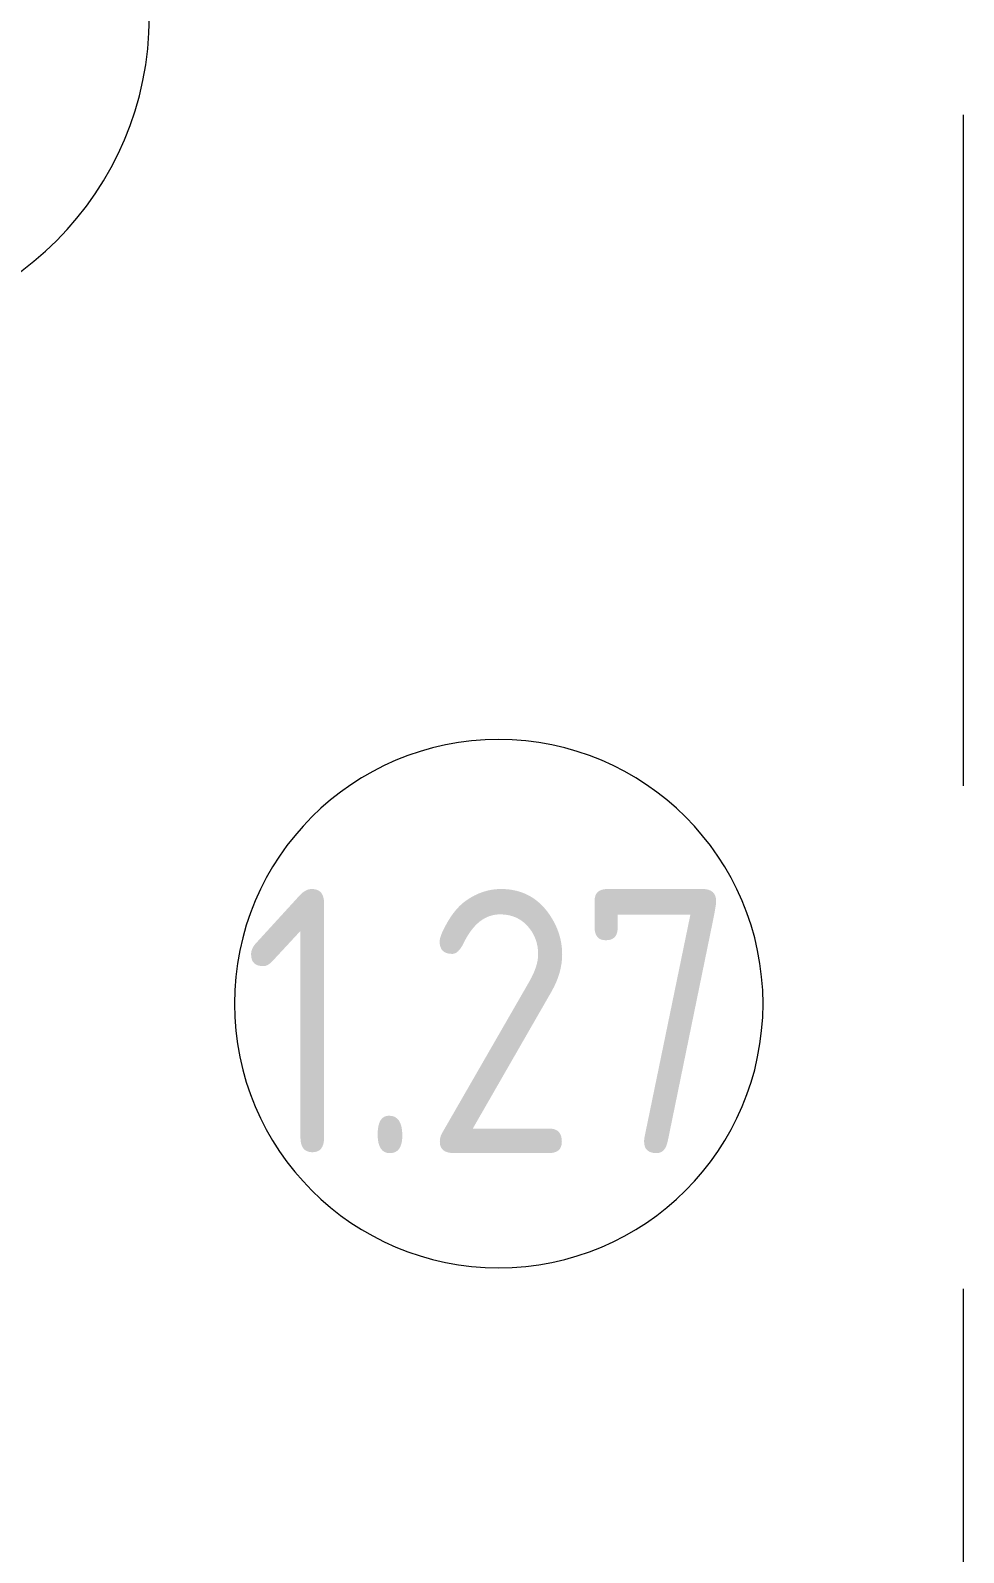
# Model space of a CAD drawing. Header units: millimetres. Extents: x -249154 to 415037, y -45458 to 354837.
# Drawn here: x 24210 to 25975, y 87178 to 90060 of the extents above; entities that cross this region are included whole.
import ezdxf

# ---------------------------------------------------------------- set-up
doc = ezdxf.new("R2010")
doc.units = ezdxf.units.MM
doc.linetypes.add('Осевая', pattern=[6350, 1270, -952.5, 3175, -952.5])
for name, color, linetype, lineweight in [('A-AREA-IDEN', 7, 'Continuous', 9), ('A-DOOR-2', 7, 'Continuous', 5), ('A-DOOR-FRAM-2', 7, 'Continuous', 5), ('Оси-2', 7, 'Осевая', 9)]:
    doc.layers.add(name, color=color, linetype=linetype, lineweight=lineweight)
doc.layers.add('A-DOOR-1', color=7, linetype='Continuous', lineweight=5, true_color=0xc0c0c0)
doc.layers.add('A-DOOR-FRAM-1', color=7, linetype='Continuous', lineweight=5, true_color=0xc0c0c0)
doc.styles.add('GOST Common', font='', dxfattribs={"width": 0.9, "height": 500})
doc.styles.get('GOST Common').set_extended_font_data('GOST Common')

# ---------------------------------------------------------------- blocks, each defined once
blk = doc.blocks.new('110_Дверь_СКБ_1Ст - д-18 700x2100h_Технический шкаф ЭОМ и СС-23257539-Объем проектирования 1 этажа')
at = {"layer": 'A-DOOR-2'}
h = blk.add_hatch(dxfattribs=at)
h.set_pattern_fill('FP_121', color=256, style=0, pattern_type=2)
h.set_pattern_definition([(135, (1951.41, 164.685), (-14.14214, -14.14214), []), (225, (1951.41, 164.685), (14.14214, -14.14214), [])])
h.paths.add_polyline_path([(337.5, 100), (337.5, 20), (362.5, 20), (362.5, 100)])
at = {"layer": 'A-DOOR-FRAM-2'}
h = blk.add_hatch(dxfattribs=at)
h.set_pattern_fill('FP_122', color=256, style=0, pattern_type=2)
h.set_pattern_definition([(45, (-171.384, 164.685), (-14.1421, 14.1421), []), (135, (-171.384, 164.685), (-14.1421, -14.1421), [])])
h.paths.add_polyline_path([(-337.5, 100), (-337.5, 20), (-312.5, 20), (-312.5, 100)])
at = {"layer": 'A-DOOR-1'}
for p, q in [((312.5, 700), (272.5, 700)), ((272.5, 700), (272.5, 100)), ((312.5, 100), (312.5, 700)), ((272.5, 100), (312.5, 100))]:
    blk.add_line(p, q, dxfattribs=at)
blk.add_arc((312.5, 100), 600, 90, 180, dxfattribs=at)
at = {"layer": 'A-DOOR-FRAM-1'}
for p, q in [((-312.5, 100), (-337.5, 100)), ((-337.5, 100), (-337.5, 20)), ((-287.5, 100), (-312.5, 100)), ((-312.5, 100), (-312.5, 20)), ((-312.5, 20), (-312.5, 100)), ((-287.5, 60), (-287.5, 100)), ((-287.5, 100), (272.5, 100)), ((312.5, 100), (312.5, 60)), ((337.5, 100), (312.5, 100)), ((337.5, 20), (337.5, 100)), ((362.5, 100), (337.5, 100)), ((337.5, 100), (337.5, 20)), ((362.5, 20), (362.5, 100)), ((-277.5, 60), (-287.5, 60)), ((-277.5, 20), (-277.5, 60)), ((312.5, 60), (302.5, 60)), ((302.5, 60), (302.5, 20)), ((-337.5, 20), (-312.5, 20)), ((-312.5, 20), (-277.5, 20)), ((302.5, 20), (-277.5, 20)), ((302.5, 20), (337.5, 20)), ((337.5, 20), (362.5, 20))]:
    blk.add_line(p, q, dxfattribs=at)
blk = doc.blocks.new('Марка_Помещения - Номер-25198446-Объем проектирования 1 этажа')
at = {"layer": 'A-AREA-IDEN'}
for start, end in [(360, 180), (180, 360)]:
    blk.add_arc((0, 0), 2.5, start, end, dxfattribs=at)
blk = doc.blocks.new('1floor')
at = {"layer": 'Оси-2'}
blk.add_line((25910, 3093.7), (25910, 22398.1), dxfattribs=at)
at = {"layer": 'A-AREA-IDEN', "xscale": 199.9999999999999, "yscale": 199.9999999999999, "zscale": 199.9999999999999}
blk.add_blockref('Марка_Помещения - Номер-25198446-Объем проектирования 1 этажа', (25030.7, 9031.3), dxfattribs=at)
at = {"layer": 'A-DOOR-1', "rotation": 180}
blk.add_blockref('110_Дверь_СКБ_1Ст - д-18 700x2100h_Технический шкаф ЭОМ и СС-23257539-Объем проектирования 1 этажа', (24082.5, 11000), dxfattribs=at)
at = {"layer": 'A-AREA-IDEN', "insert": (24547, 9248.4), "char_height": 500, "width": 1212.151, "attachment_point": 1, "style": 'GOST Common'}
blk.add_mtext('1.27', dxfattribs=at)

msp = doc.modelspace()

# ---------------------------------------------------------------- block references
msp.add_blockref('1floor', (64.7, 79186.1))

doc.saveas('drawing.dxf')
